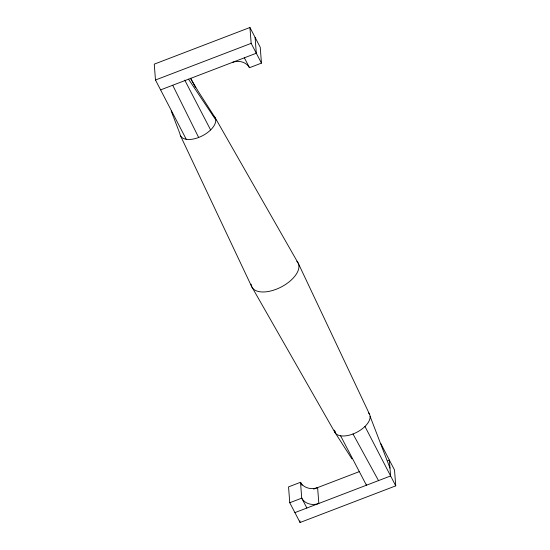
<?xml version="1.0" encoding="UTF-8"?>
<svg xmlns="http://www.w3.org/2000/svg" width="550" height="550" viewBox="0 0 550 550"><rect width="100%" height="100%" fill="white"/><g stroke="black" fill="none" stroke-linecap="round" stroke-linejoin="round"><path stroke-width="0.82" d="M232.389 62.404A13.035 10.876 -4.4 0 1 249.494 67.705L261.456 63.126L260.232 47.266L249.941 27.5L154.261 64.144L155.478 80.004L186.244 139.287M155.478 80.004L251.164 43.361L249.941 27.5M160.627 89.884L256.307 53.24L255.09 37.386M313.624 489.122L359.652 471.494M387.867 460.694L389.373 460.116L394.522 469.996L395.739 485.856L300.059 522.5L289.768 502.734L288.544 486.874L300.506 482.295A13.035 10.876 -4.4 0 0 317.611 487.596L318.835 503.456A13.035 10.876 -4.4 0 1 301.73 498.156L289.768 502.734M294.91 512.614L390.596 475.97L389.373 460.116L380.696 443.376M188.526 79.186L215.765 119.873M334.235 430.127L335.418 431.894M351.931 458.92L334.716 432.046L251.68 286.612L180.373 135.534M190.472 78.224L198.069 91.08L215.284 117.954L298.32 263.388L369.627 414.466M352.997 433.984L378.51 480.597M210.623 129.951L184.759 80.135M190.802 78.595L195.477 87.539M340.587 435.793L366.424 485.231L366.348 484.241M251.164 43.361L261.456 63.126M244.351 57.819L249.494 67.705M395.739 485.856L364.973 426.456M302.087 485.334L300.506 482.295L301.73 498.156L306.873 508.035M172.714 85.257L198.653 137.472M370.116 416.384L389.984 468.043M171.194 111.017L173.429 116.827M173.676 117.473L178.393 129.745M178.64 130.391L179.884 133.616A19.546 10.134 -27.5 0 0 203.067 135.438A19.546 10.134 -27.5 0 0 213.166 115.569M299.929 520.829L300.059 522.5M368.411 412.782A19.546 10.134 -27.5 0 1 356.916 432.217A19.546 10.134 -27.5 0 1 334.29 430.616M296.835 261.216A26.063 13.516 -27.5 0 1 280.562 287.334A26.063 13.516 -27.5 0 1 251.082 284.164"/></g></svg>
